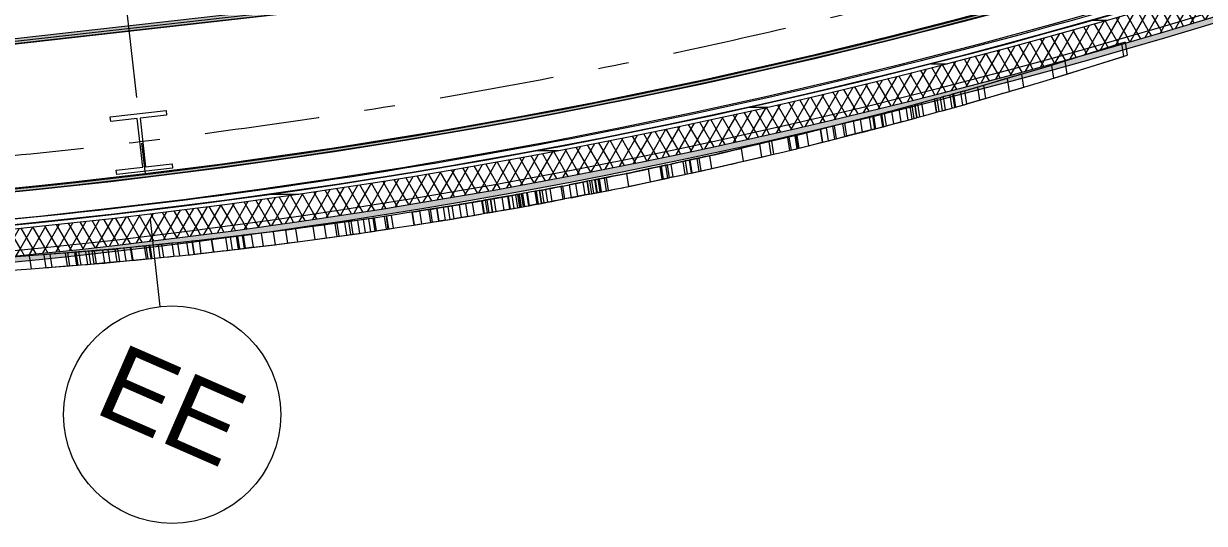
# Model space of a CAD drawing. Header units: millimetres. Extents: x -50172 to 74273, y -80883 to 11206.
# Drawn here: x -23974 to -18537, y -73314 to -71016 of the extents above; entities that cross this region are included whole.
import ezdxf
from ezdxf.enums import TextEntityAlignment as Align

# ---------------------------------------------------------------- set-up
doc = ezdxf.new("R2010")
doc.units = ezdxf.units.MM
doc.header["$MEASUREMENT"] = 0
doc.linetypes.add('Double Dashed', pattern=[1093.611073, 529.166651, -211.666656, 141.111112, -211.666656])
for name, color, linetype in [('A-25-M_Wall_Ext', 7, 'Continuous'), ('COLUMN.IFC Import', 7, 'Continuous'), ('New_A-05-M_Gross_Int_Plant', 7, 'Continuous'), ('New_A-15-MG_Structural_Grid_Phase_2', 7, 'Continuous'), ('New_A-20-M_Floor_Slab', 7, 'Continuous'), ('New_A-25-M_Curtain_Wall', 7, 'Continuous'), ('New_A-25-M_Wall_Ext', 7, 'Continuous')]:
    doc.layers.add(name, color=color, linetype=linetype)
for name, color, linetype, lineweight in [('A-25-M_Wall_Ext_Pen_No__1', 7, 'Continuous', 13), ('COLUMN.IFC Import_Pen_No__2', 8, 'Continuous', 15), ('New_A-20-M_Floor_Slab_Pen_No__89', 8, 'Continuous', 20), ('New_A-25-M_Curtain_Wall_Pen_No__89', 8, 'Continuous', 20), ('New_A-25-M_Wall_Ext_Pen_No__1', 7, 'Continuous', 13), ('New_A-95-P_Drawing_Pen_No__1', 7, 'Continuous', 13), ('New_ArchiCAD Zone Stamps_Pen_No__6', 7, 'Continuous', 35)]:
    doc.layers.add(name, color=color, linetype=linetype, lineweight=lineweight)
for name, color, linetype, lineweight, true_color in [('A-25-M_Wall_Ext_Pen_No__107', 7, 'Continuous', 15, 0xa6a6a6), ('New_A-05-M_Gross_Int_Plant_Pen_No__74', 7, 'Continuous', 20, 0x606060), ('New_A-15-MG_Structural_Grid_Phase_2_Pen_No__222', 7, 'Continuous', 13, 0x65af33), ('New_A-25-M_Wall_Ext_Pen_No__107', 7, 'Continuous', 15, 0xa6a6a6)]:
    doc.layers.add(name, color=color, linetype=linetype, lineweight=lineweight, true_color=true_color)
doc.styles.add('GENERATED_STYLE_1', font='')
doc.styles.add('GENERATED_STYLE_3', font='')
doc.styles.add('GENERATED_STYLE_4', font='')
doc.styles.get('GENERATED_STYLE_1').set_extended_font_data('Arial', bold=True)
doc.styles.get('GENERATED_STYLE_3').set_extended_font_data('Arial')
doc.styles.get('GENERATED_STYLE_4').set_extended_font_data('Swis721 BT')
pattern_1 = [(60, (0, 0), (-43.30127, 25), []), (120, (0, 0), (43.30127, 25), [])]

# ---------------------------------------------------------------- blocks, each defined once
blk = doc.blocks.new('Slab_44_1', base_point=(-38219.5, -69632.2))
at = {"layer": 'New_A-20-M_Floor_Slab_Pen_No__89', "linetype": 'Continuous', "flags": 128}
blk.add_lwpolyline([(-28379, -72004.6, 0.044167), (-23397.7, -71846.4, 0.044872), (-18475.7, -70802.2), (-18986.8, -69500.9), (-17897.7, -69073.2), (-17363.3, -70434, 0.008579), (-16460.5, -70096.6, 0.009003), (-15521.1, -69708.9), (-16054, -68350.2), (-13571.5, -67374.7), (-13118.8, -68527.8, 0.030899), (-10177.8, -66658.7, 0.044311), (-6407.1, -63375.1)], format="xyb", dxfattribs=at)
blk = doc.blocks.new('VENTS__3_1', base_point=(-30958.5, -71277.4))
at = {"layer": 'New_A-05-M_Gross_Int_Plant_Pen_No__74', "linetype": 'Continuous'}
blk.add_line((-22607.3, -70950.4), (-24364.6, -71148.8), dxfattribs=at)
blk.add_arc((-26782.7, -43787.3), 28124.1, 246.43121, 336.44961, dxfattribs=at)
at = {"layer": 'New_ArchiCAD Zone Stamps_Pen_No__6'}
for tag, height, style, p in [('ROOM_NAME', 250, 'GENERATED_STYLE_1', (-31302.6, -70145.2)), ('zoneNameLine2', 250, 'GENERATED_STYLE_1', (-31491, -70577.3)), ('measuredAreaCode', 200, 'GENERATED_STYLE_3', (-31679.5, -70998)), ('DUMMY_649', 200, 'GENERATED_STYLE_3', (-31372.1, -71132.1)), ('DUMMY_650', 200, 'GENERATED_STYLE_3', (-30882.7, -71345.4)), ('DUMMY_651', 133.3, 'GENERATED_STYLE_3', (-30603.4, -71452))]:
    blk.add_attdef(tag, text='', height=height, rotation=336.4404, dxfattribs=dict(at, style=style)).set_placement(p, align=Align.TOP_LEFT)
blk = doc.blocks.new('Wall_13_1', base_point=(-22655.4, -70756.6))
at = {"layer": 'New_A-25-M_Wall_Ext_Pen_No__107', "linetype": 'Continuous'}
for points in [[(-22652.4, -70768.8), (-24361.1, -70961.7), (-24361.4, -70974.3), (-22649.3, -70781.1)], [(-22655.4, -70756.6), (-24360.9, -70949.1), (-24361.1, -70961.7), (-22652.4, -70768.8)], [(-24364.6, -71148.8), (-22607.3, -70950.4), (-22610.3, -70938.2), (-24364.4, -71136.2)], [(-24364.4, -71136.2), (-22610.3, -70938.2), (-22613.4, -70925.9), (-24364.1, -71123.6)]]:
    blk.add_hatch(color=256, dxfattribs=at).paths.add_polyline_path(points)
at = {"layer": 'New_A-25-M_Wall_Ext_Pen_No__1', "linetype": 'Continuous'}
for p, q in [((-22649.3, -70781.1), (-24361.4, -70974.3)), ((-22652.4, -70768.8), (-24361.1, -70961.7)), ((-24364.4, -71136.2), (-22610.3, -70938.2)), ((-24364.1, -71123.6), (-22613.4, -70925.9))]:
    blk.add_line(p, q, dxfattribs=at)
at = {"layer": 'New_A-25-M_Wall_Ext_Pen_No__1', "linetype": 'Continuous', "flags": 128}
for points in [[(-22655.4, -70756.6), (-24360.9, -70949.1)], [(-24364.6, -71148.8), (-22607.3, -70950.4)]]:
    blk.add_lwpolyline(points, dxfattribs=at)
blk = doc.blocks.new('Wall_156_1', base_point=(-38294.6, -69816.9))
at = {"layer": 'A-25-M_Wall_Ext_Pen_No__107', "linetype": 'Continuous', "lineweight": 0, "true_color": 0x535353}
for points in [[(-38161.1, -69523.8, 0.417286), (-920.9, -54882.6), (-922.8, -54881.8, -0.417285), (-38160.3, -69522)], [(-38224.1, -69662.2, 0.417299), (-781.4, -54943), (-783.3, -54942.2, -0.417299), (-38223.3, -69660.3)]]:
    blk.add_hatch(color=251, dxfattribs=at).paths.add_polyline_path(points)
at = {"layer": 'A-25-M_Wall_Ext_Pen_No__107', "linetype": 'Continuous'}
h = blk.add_hatch(dxfattribs=at)
h.set_pattern_fill('Plaster_0001', color=256, style=0, pattern_type=2)
h.set_pattern_definition([(201.458, (0, 0), (-63.3617, 161.19955), [0, -100]), (201.458, (-14.85, -98.89), (-63.3617, 161.19955), [0, -100])])
h.paths.add_polyline_path([(-38160.3, -69522, 0.417285), (-922.8, -54881.8), (-936.5, -54875.8, -0.417284), (-38154.1, -69508.4)])
h = blk.add_hatch(dxfattribs=at)
h.set_pattern_fill('Batt_Insulation_0001', color=256, style=0, pattern_type=2)
h.set_pattern_definition(pattern_1)
h.paths.add_polyline_path([(-38273, -69769.5, 0.41731), (-673.1, -54989.8), (-764.9, -54950.1, -0.417301), (-38231.6, -69678.5)])
h = blk.add_hatch(dxfattribs=at)
h.set_pattern_fill('Plywood_0001', color=256, style=0, pattern_type=2)
h.set_pattern_definition([(0, (0, 0), (0, 200), [])])
h.paths.add_polyline_path([(-38231.6, -69678.5, 0.417301), (-764.9, -54950.1), (-781.4, -54943, -0.417299), (-38224.1, -69662.2)])
blk.add_hatch(color=256, dxfattribs=at).paths.add_polyline_path([(-38294.6, -69816.9, 0.417314), (-625.4, -55010.5), (-650.2, -54999.7, -0.417312), (-38283.4, -69792.3)])
h = blk.add_hatch(dxfattribs=at)
h.set_pattern_fill('Batt_Insulation_0001', color=256, style=0, pattern_type=2)
h.set_pattern_definition(pattern_1)
h.paths.add_polyline_path([(-38283.4, -69792.3, 0.417312), (-650.2, -54999.7), (-673.1, -54989.8, -0.41731), (-38273, -69769.5)])
at = {"layer": 'A-25-M_Wall_Ext_Pen_No__1', "linetype": 'Continuous'}
for radius, start, end in [(28147.8, 246.16247, 336.76276), (28145.8, 246.16252, 336.76277), (28130.8, 246.16287, 336.76285), (28317.8, 246.15854, 336.76179), (28299.8, 246.15895, 336.76189), (28297.8, 246.159, 336.7619), (28469.8, 246.15506, 336.76093), (28442.8, 246.15567, 336.76108), (28417.8, 246.15624, 336.76122)]:
    blk.add_arc((-26785.3, -43777.2), radius, start, end, dxfattribs=at)
blk = doc.blocks.new('Morph_2_1')
at = {"layer": 'New_A-25-M_Curtain_Wall_Pen_No__89', "linetype": 'Continuous', "flags": 128}
for points in [[(-20242.4, -71486), (-20278.3, -71495.1)], [(-20202.7, -71475.9), (-20242.4, -71486)], [(-20242.4, -71486), (-20233.2, -71545.5)], [(-20060.4, -71439.6), (-20202.7, -71475.9)], [(-20202.7, -71475.9), (-20193.5, -71535.5)], [(-20060.4, -71439.6), (-20051.1, -71499.6)], [(-20278.3, -71495.1), (-20402.1, -71526.6), (-20457.4, -71539.6)], [(-20457.4, -71539.6), (-20448.2, -71599.5)], [(-20278.3, -71495.1), (-20269.1, -71554.5)], [(-20269.1, -71554.5), (-20233.2, -71545.5)], [(-20233.2, -71545.5), (-20193.5, -71535.5)], [(-20051.1, -71499.6), (-20052.9, -71500.1), (-20193.5, -71535.5)], [(-20448.2, -71599.5), (-20441.9, -71598.1), (-20269.1, -71554.5)]]:
    blk.add_lwpolyline(points, dxfattribs=at)
blk = doc.blocks.new('Morph_4_1')
at = {"layer": 'New_A-25-M_Curtain_Wall_Pen_No__89', "linetype": 'Continuous', "flags": 128}
for points in [[(-23418.3, -72038.8), (-23565.1, -72053.4), (-23738.4, -72067.4)], [(-23738.4, -72067.4), (-23729.2, -72127)], [(-23418.3, -72038.8), (-23409.2, -72098.1)], [(-23729.2, -72127), (-23605.7, -72117.3), (-23409.2, -72098.1)]]:
    blk.add_lwpolyline(points, dxfattribs=at)
blk = doc.blocks.new('Morph_5_1')
at = {"layer": 'New_A-25-M_Curtain_Wall_Pen_No__89', "linetype": 'Continuous', "flags": 128}
for points in [[(-21344.9, -71734.1), (-21343.6, -71733.8), (-21334.2, -71732), (-21325.9, -71730.3), (-21320.6, -71729.3), (-21296.4, -71724.6), (-21281, -71721.6), (-21262.4, -71717.9), (-21228.4, -71711.3), (-21189.4, -71703.6), (-21184.9, -71702.8), (-21167.9, -71699.1), (-21121.9, -71689.2), (-21077, -71679.5), (-21030.7, -71669.6), (-21007.3, -71664.6), (-20955.8, -71653.5), (-20910.2, -71643.7), (-20866.8, -71634.3), (-20846.8, -71630), (-20818.8, -71624), (-20792.6, -71618.4), (-20780.7, -71615.6), (-20747.7, -71607.8), (-20734.1, -71604.6), (-20723.8, -71602.2), (-20698.6, -71596.3), (-20689.5, -71594.1), (-20676, -71591), (-20670, -71589.6)], [(-20670, -71589.6), (-20660.8, -71648.9)], [(-21335.7, -71793.5), (-21334.5, -71793.3), (-21325, -71791.5), (-21316.7, -71789.9), (-21311.4, -71788.8), (-21287.2, -71784.2), (-21271.8, -71781.2), (-21253.2, -71777.6), (-21225, -71772.2), (-21219.1, -71770.9), (-21180.2, -71762.7), (-21158.8, -71758.1), (-21112.7, -71748.3), (-21067.9, -71738.8), (-21021.5, -71728.9), (-20998.2, -71724), (-20946.6, -71713), (-20901, -71703.3), (-20857.6, -71694.1), (-20837.5, -71689.8), (-20832.6, -71688.8), (-20809.6, -71683.5), (-20771.6, -71674.6), (-20738.6, -71666.9), (-20725, -71663.8), (-20714.7, -71661.4), (-20689.4, -71655.5), (-20680.3, -71653.4), (-20666.8, -71650.3), (-20660.8, -71648.9)], [(-21344.9, -71734.1), (-21335.7, -71793.5)]]:
    blk.add_lwpolyline(points, dxfattribs=at)
blk = doc.blocks.new('Morph_6_1')
at = {"layer": 'New_A-25-M_Curtain_Wall_Pen_No__89', "linetype": 'Continuous', "flags": 128}
for points in [[(-18901.8, -71100.5), (-19179.8, -71188.2)], [(-18901.8, -71100.5), (-18892.4, -71160.8)], [(-19170.6, -71247.9), (-18898, -71162.7), (-18892.4, -71160.8)], [(-19179.8, -71188.2), (-19241.6, -71207.7), (-19445.7, -71267.9)], [(-19179.8, -71188.2), (-19170.6, -71247.9)], [(-19445.7, -71267.9), (-19626.4, -71321.3), (-19642.4, -71325.7)], [(-19445.7, -71267.9), (-19436.4, -71327.8)], [(-19436.4, -71327.8), (-19280.8, -71282.4), (-19170.6, -71247.9)], [(-19642.4, -71325.7), (-19633.1, -71385.3)], [(-19633.1, -71385.3), (-19436.4, -71327.8)]]:
    blk.add_lwpolyline(points, dxfattribs=at)
blk = doc.blocks.new('Morph_7_1')
at = {"layer": 'New_A-25-M_Curtain_Wall_Pen_No__89', "linetype": 'Continuous', "flags": 128}
for points in [[(-19894.1, -71394.8), (-19923.2, -71402.8), (-19957.5, -71412.3), (-19977.6, -71417.8), (-19993.3, -71422.1), (-20013.3, -71427.6), (-20026, -71430.8), (-20043.1, -71435.2), (-20122, -71455.3)], [(-19977.6, -71417.8), (-19968.5, -71477.1)], [(-19857.8, -71384.9), (-19894.1, -71394.8)], [(-19894.1, -71394.8), (-19884.9, -71454.4)], [(-19857.8, -71384.9), (-19848.6, -71444.5)], [(-20122, -71455.3), (-20402.1, -71526.6), (-20414.2, -71529.5)], [(-20122, -71455.3), (-20112.8, -71515.2)], [(-20112.8, -71515.2), (-20052.9, -71500.1), (-20033.9, -71494.9), (-20016.8, -71490.3), (-19984.1, -71481.4), (-19968.5, -71477.1), (-19948.3, -71471.6), (-19914, -71462.3), (-19884.9, -71454.4)], [(-19884.9, -71454.4), (-19848.6, -71444.5)], [(-20414.2, -71529.5), (-20405, -71588.8)], [(-20405, -71588.8), (-20112.8, -71515.2)]]:
    blk.add_lwpolyline(points, dxfattribs=at)
blk = doc.blocks.new('Morph_8_1')
at = {"layer": 'New_A-25-M_Curtain_Wall_Pen_No__89', "linetype": 'Continuous', "flags": 128}
for points in [[(-22437, -71920.8), (-22722.5, -71960.1)], [(-22437, -71920.8), (-22427.7, -71980.5)], [(-22722.5, -71960.1), (-22767.5, -71966.3), (-22995.5, -71993.4)], [(-22722.5, -71960.1), (-22713.4, -72019.2)], [(-22713.4, -72019.2), (-22427.7, -71980.5)], [(-22995.5, -71993.4), (-23165.9, -72013.6), (-23197.5, -72016.8)], [(-23197.5, -72016.8), (-23188.3, -72076.2)], [(-22995.5, -71993.4), (-22986.3, -72052.7)], [(-22986.3, -72052.7), (-22808, -72032), (-22713.4, -72019.2)], [(-23188.3, -72076.2), (-22986.3, -72052.7)]]:
    blk.add_lwpolyline(points, dxfattribs=at)
blk = doc.blocks.new('Morph_9_1')
at = {"layer": 'New_A-25-M_Curtain_Wall_Pen_No__89', "linetype": 'Continuous', "flags": 128}
for points in [[(-23292.1, -72026.2), (-23483.8, -72045.3)], [(-23292.1, -72026.2), (-23282.9, -72085.8)], [(-23483.8, -72045.3), (-23474.7, -72104.5)], [(-23474.7, -72104.5), (-23282.9, -72085.8)]]:
    blk.add_lwpolyline(points, dxfattribs=at)
blk = doc.blocks.new('Morph_10_1')
at = {"layer": 'New_A-25-M_Curtain_Wall_Pen_No__89', "linetype": 'Continuous', "flags": 128}
for points in [[(-21010.1, -71665.2), (-21184.9, -71702.8), (-21198.6, -71705.4)], [(-21198.6, -71705.4), (-21189.5, -71764.6)], [(-21010.1, -71665.2), (-21001, -71724.6)], [(-21189.5, -71764.6), (-21001, -71724.6)]]:
    blk.add_lwpolyline(points, dxfattribs=at)
blk = doc.blocks.new('Morph_11_1')
at = {"layer": 'New_A-25-M_Curtain_Wall_Pen_No__89', "linetype": 'Continuous', "flags": 128}
for points in [[(-23947.6, -72084.3), (-23965, -72085.7), (-24069.8, -72092.2)], [(-23782.8, -72071), (-23947.6, -72084.3)], [(-23947.6, -72084.3), (-23938.5, -72143.5)], [(-23610, -72057.1), (-23782.8, -72071)], [(-23782.8, -72071), (-23773.6, -72130.5)], [(-23610, -72057.1), (-23600.7, -72116.8)], [(-24069.8, -72092.2), (-24060.5, -72152)], [(-24060.5, -72152), (-24005.5, -72148.7), (-23938.5, -72143.5)], [(-23938.5, -72143.5), (-23773.6, -72130.5)], [(-23773.6, -72130.5), (-23605.7, -72117.3), (-23600.7, -72116.8)]]:
    blk.add_lwpolyline(points, dxfattribs=at)
blk = doc.blocks.new('Morph_12_1')
at = {"layer": 'New_A-25-M_Curtain_Wall_Pen_No__89', "linetype": 'Continuous', "flags": 128}
for points in [[(-19379.2, -71248.3), (-19385.6, -71250.2), (-19390.9, -71251.8), (-19397.8, -71253.8), (-19417.5, -71259.6), (-19426.4, -71262.3), (-19448.7, -71268.8), (-19474.5, -71276.4), (-19484.4, -71279.4), (-19497.2, -71283.2), (-19525.2, -71291.4), (-19554.7, -71300.1), (-19579.6, -71307.5), (-19594.5, -71311.9), (-19624.3, -71320.7), (-19626.4, -71321.3), (-19652.9, -71328.6), (-19674.9, -71334.6), (-19689.1, -71338.5), (-19714.5, -71345.5), (-19736.1, -71351.4), (-19742, -71353), (-19753.6, -71356.2), (-19768.6, -71360.4), (-19775.1, -71362.1), (-19780.6, -71363.7)], [(-19379.2, -71248.3), (-19369.9, -71308.4)], [(-19771.4, -71423.5), (-19765.8, -71422), (-19759.4, -71420.3), (-19744.4, -71416.2), (-19732.7, -71413), (-19726.9, -71411.4), (-19705.2, -71405.5), (-19679.8, -71398.6), (-19665.9, -71394.8), (-19665.6, -71394.8), (-19643.7, -71388.4), (-19615.1, -71380), (-19585.4, -71371.3), (-19570.4, -71366.9), (-19545.5, -71359.7), (-19516, -71351.1), (-19488, -71342.9), (-19475.1, -71339.1), (-19465.2, -71336.2), (-19439.4, -71328.7), (-19417.2, -71322.2), (-19408.2, -71319.6), (-19388.5, -71313.8), (-19381.6, -71311.8), (-19376.3, -71310.3), (-19369.9, -71308.4)], [(-19780.6, -71363.7), (-19771.4, -71423.5)]]:
    blk.add_lwpolyline(points, dxfattribs=at)
blk = doc.blocks.new('Morph_14_1')
at = {"layer": 'New_A-25-M_Curtain_Wall_Pen_No__89', "linetype": 'Continuous', "flags": 128}
for points in [[(-18918.8, -71105.9), (-19240.9, -71207.5)], [(-18918.8, -71105.9), (-18909.5, -71166.3)], [(-19240.9, -71207.5), (-19231.7, -71267)], [(-19231.7, -71267), (-18909.5, -71166.3)]]:
    blk.add_lwpolyline(points, dxfattribs=at)
blk = doc.blocks.new('Morph_15_1')
at = {"layer": 'New_A-25-M_Curtain_Wall_Pen_No__89', "linetype": 'Continuous', "flags": 128}
for points in [[(-21600.2, -71783.6), (-21600.2, -71783.6), (-21598.3, -71783.2), (-21597.9, -71783.2), (-21593.2, -71782.3), (-21585.7, -71781), (-21578.6, -71779.8), (-21575.5, -71779.2), (-21569.3, -71777.9), (-21558.2, -71775.8), (-21538.9, -71772), (-21528.3, -71769.9), (-21519.6, -71768.2), (-21491, -71762.6), (-21476.4, -71759.8), (-21459.2, -71756.4), (-21434.2, -71751.5), (-21422.2, -71749.2), (-21379.7, -71740.9)], [(-21368.2, -71738.6), (-21379.7, -71740.9)], [(-21379.7, -71740.9), (-21370.6, -71800.3)], [(-21345.2, -71734.1), (-21368.2, -71738.6)], [(-21368.2, -71738.6), (-21359, -71798)], [(-21341.9, -71733.5), (-21345.2, -71734.1)], [(-21345.2, -71734.1), (-21336, -71793.6)], [(-21323.9, -71729.9), (-21325.8, -71730.3), (-21327.1, -71730.6), (-21327.8, -71730.7), (-21330.6, -71731.3), (-21334.8, -71732.1), (-21336.7, -71732.5), (-21340.7, -71733.2), (-21341.9, -71733.5)], [(-21341.9, -71733.5), (-21332.7, -71793)], [(-21323.9, -71729.9), (-21314.7, -71789.5)], [(-21600.2, -71783.6), (-21613.8, -71786)], [(-21613.8, -71786), (-21604.6, -71845.5)], [(-21600.2, -71783.6), (-21591.1, -71842.9)], [(-21370.6, -71800.3), (-21413, -71808.5), (-21425, -71810.8), (-21450, -71815.6), (-21467.2, -71818.9), (-21481.9, -71821.8), (-21510.4, -71827.3), (-21519.2, -71829), (-21529.8, -71831), (-21549.1, -71834.7), (-21560.2, -71836.9), (-21566.4, -71838.1), (-21576.6, -71840.1), (-21584.1, -71841.5), (-21588.7, -71842.4), (-21589.2, -71842.5), (-21591, -71842.8), (-21591.1, -71842.9)], [(-21370.6, -71800.3), (-21359, -71798)], [(-21359, -71798), (-21336, -71793.6)], [(-21336, -71793.6), (-21332.7, -71793)], [(-21332.7, -71793), (-21331.5, -71792.7), (-21327.6, -71792), (-21325.6, -71791.6), (-21321.4, -71790.8), (-21318.6, -71790.2), (-21317.9, -71790.1), (-21316.6, -71789.9), (-21314.7, -71789.5)], [(-21604.6, -71845.5), (-21591.1, -71842.9)]]:
    blk.add_lwpolyline(points, dxfattribs=at)
blk = doc.blocks.new('Morph_16_1')
at = {"layer": 'New_A-25-M_Curtain_Wall_Pen_No__89', "linetype": 'Continuous', "flags": 128}
for points in [[(-22767.9, -71966.4), (-22925.8, -71985.1)], [(-22767.9, -71966.4), (-22758.8, -72025.3)], [(-23022.3, -71996.6), (-23165.9, -72013.6), (-23200, -72017)], [(-23200, -72017), (-23190.8, -72076.5)], [(-22967.7, -71990.1), (-23022.3, -71996.6)], [(-23022.3, -71996.6), (-23013.1, -72055.8)], [(-22967.7, -71990.1), (-22925.8, -71985.1)], [(-22967.7, -71990.1), (-22958.6, -72049.5)], [(-22925.8, -71985.1), (-22916.7, -72044.6)], [(-22916.7, -72044.6), (-22808, -72032), (-22758.8, -72025.3)], [(-23190.8, -72076.5), (-23013.1, -72055.8)], [(-23013.1, -72055.8), (-22958.6, -72049.5)], [(-22916.7, -72044.6), (-22958.6, -72049.5)]]:
    blk.add_lwpolyline(points, dxfattribs=at)
blk = doc.blocks.new('Morph_17_1')
at = {"layer": 'New_A-25-M_Curtain_Wall_Pen_No__89', "linetype": 'Continuous', "flags": 128}
for points in [[(-22313.4, -71902.7), (-22370.1, -71911.6), (-22642.6, -71949.1)], [(-22302.7, -71901), (-22313.4, -71902.7)], [(-22313.4, -71902.7), (-22304.3, -71961.7)], [(-22282, -71897.8), (-22302.7, -71901)], [(-22302.7, -71901), (-22293.5, -71960.1)], [(-22282, -71897.8), (-22272.9, -71956.9)], [(-22642.6, -71949.1), (-22633.5, -72008.3)], [(-22633.5, -72008.3), (-22410.5, -71978.1), (-22304.3, -71961.7)], [(-22304.3, -71961.7), (-22293.5, -71960.1)], [(-22293.5, -71960.1), (-22272.9, -71956.9)]]:
    blk.add_lwpolyline(points, dxfattribs=at)
blk = doc.blocks.new('Morph_18_1')
at = {"layer": 'New_A-25-M_Curtain_Wall_Pen_No__89', "linetype": 'Continuous', "flags": 128}
for points in [[(-21742.2, -71808.6), (-21745.6, -71809.2), (-21755.1, -71810.9), (-21764.5, -71812.5), (-21773.5, -71814.1), (-21777.7, -71814.9), (-21792.6, -71817.5), (-21804.7, -71819.6), (-21809.9, -71820.5), (-21824, -71823)], [(-21742.2, -71808.6), (-21733, -71868)], [(-21824, -71823), (-21824.7, -71823.1), (-21830.7, -71824.2), (-21834.6, -71824.9), (-21845.1, -71826.7), (-21858.1, -71829), (-21865.1, -71830.3), (-21879.8, -71832.8), (-21911.5, -71838.4), (-21946.4, -71844.6), (-21973.7, -71849.4), (-22151.1, -71877.2)], [(-21824, -71823), (-21814.8, -71882.3)], [(-21814.8, -71882.3), (-21800.7, -71879.8), (-21795.6, -71878.9), (-21783.5, -71876.8), (-21768.5, -71874.2), (-21764.4, -71873.5), (-21755.4, -71871.9), (-21746, -71870.3), (-21736.4, -71868.6), (-21733, -71868)], [(-22151.1, -71877.2), (-22141.9, -71936.6)], [(-22141.9, -71936.6), (-22014.1, -71916.9), (-21937.3, -71903.5), (-21902.4, -71897.5), (-21870.6, -71892), (-21856, -71889.4), (-21849, -71888.2), (-21836, -71885.9), (-21825.4, -71884.1), (-21821.5, -71883.4), (-21815.6, -71882.4), (-21814.8, -71882.3)]]:
    blk.add_lwpolyline(points, dxfattribs=at)
blk = doc.blocks.new('Morph_19_1')
at = {"layer": 'New_A-25-M_Curtain_Wall_Pen_No__89', "linetype": 'Continuous', "flags": 128}
for points in [[(-20543, -71559.7), (-20792.6, -71618.4), (-20906.1, -71642.8)], [(-20543, -71559.7), (-20533.8, -71619.4)], [(-20906.1, -71642.8), (-20896.9, -71702.4)], [(-20896.9, -71702.4), (-20832.6, -71688.8), (-20533.8, -71619.4)]]:
    blk.add_lwpolyline(points, dxfattribs=at)
blk = doc.blocks.new('Morph_20_1')
at = {"layer": 'New_A-25-M_Curtain_Wall_Pen_No__89', "linetype": 'Continuous', "flags": 128}
for points in [[(-22185.5, -71882.6), (-22178.1, -71881.5), (-22163.3, -71879.1), (-22141.4, -71875.7), (-22112.6, -71871.2), (-22095.2, -71868.4), (-22060, -71862.9), (-22020.3, -71856.7), (-21976.8, -71849.9), (-21973.7, -71849.4), (-21930.5, -71841.8), (-21882.3, -71833.3), (-21857.9, -71829), (-21804, -71819.5), (-21751.2, -71810.2), (-21700.6, -71801.3), (-21676.8, -71797.1)], [(-21658.2, -71793.8), (-21676.8, -71797.1)], [(-21676.8, -71797.1), (-21667.6, -71856.7)], [(-21618.8, -71786.8), (-21658.2, -71793.8)], [(-21658.2, -71793.8), (-21649, -71853.4)], [(-21587.6, -71781.4), (-21618.8, -71786.8)], [(-21618.8, -71786.8), (-21609.6, -71846.4)], [(-21587.6, -71781.4), (-21578.5, -71840.4)], [(-22176.3, -71941.9), (-22169, -71940.8), (-22154.2, -71938.5), (-22132.2, -71935.1), (-22103.4, -71930.7), (-22086, -71928), (-22050.7, -71922.5), (-22014.1, -71916.9), (-22011.1, -71916.4), (-21967.7, -71908.8), (-21921.3, -71900.8), (-21873.2, -71892.4), (-21848.8, -71888.2), (-21794.9, -71878.8), (-21742, -71869.6), (-21691.4, -71860.8), (-21667.6, -71856.7)], [(-21667.6, -71856.7), (-21649, -71853.4)], [(-21609.6, -71846.4), (-21618.9, -71848.2), (-21649, -71853.4)], [(-21609.6, -71846.4), (-21578.5, -71840.4)], [(-22186.5, -71882.8), (-22185.5, -71882.6)], [(-22186.5, -71882.8), (-22177.3, -71942.1)], [(-22185.5, -71882.6), (-22176.3, -71941.9)], [(-22176.3, -71941.9), (-22177.3, -71942.1)]]:
    blk.add_lwpolyline(points, dxfattribs=at)
blk = doc.blocks.new('Morph_21_1')
at = {"layer": 'New_A-25-M_Curtain_Wall_Pen_No__89', "linetype": 'Continuous', "flags": 128}
for points in [[(-19553.9, -71299.9), (-19581.5, -71308), (-19626.4, -71321.3), (-19660.4, -71330.6), (-19691.7, -71339.2), (-19697.4, -71340.8)], [(-19581.5, -71308), (-19572.3, -71367.5)], [(-19553.9, -71299.9), (-19544.7, -71359.4)], [(-19768.9, -71360.4), (-19779.1, -71363.3), (-19805.2, -71370.4), (-19840, -71380), (-19870.9, -71388.5)], [(-19840, -71380), (-19830.8, -71439.7)], [(-19779.1, -71363.3), (-19769.9, -71423.1)], [(-19709.8, -71344.2), (-19740.1, -71352.5), (-19754.4, -71356.4), (-19768.9, -71360.4)], [(-19768.9, -71360.4), (-19759.6, -71420.3)], [(-19754.4, -71356.4), (-19745.1, -71416.4)], [(-19740.1, -71352.5), (-19730.9, -71412.5)], [(-19697.4, -71340.8), (-19709.8, -71344.2)], [(-19709.8, -71344.2), (-19700.5, -71404.2)], [(-19697.4, -71340.8), (-19688.1, -71400.9)], [(-19691.7, -71339.2), (-19682.4, -71399.3)], [(-19688.1, -71400.9), (-19682.4, -71399.3), (-19665.9, -71394.8), (-19651.2, -71390.5), (-19572.3, -71367.5), (-19544.7, -71359.4)], [(-19660.4, -71330.6), (-19651.2, -71390.5)], [(-20023.5, -71430.2), (-20028.1, -71431.4), (-20056.7, -71438.6), (-20065.3, -71440.8)], [(-20028.1, -71431.4), (-20018.9, -71490.8)], [(-19883.5, -71391.9), (-19911.9, -71399.7), (-19943.8, -71408.5), (-19978, -71417.9), (-20011, -71427), (-20013.3, -71427.6), (-20023.5, -71430.2)], [(-20023.5, -71430.2), (-20014.4, -71489.6)], [(-20011, -71427), (-20001.8, -71486.2)], [(-19943.8, -71408.5), (-19934.6, -71467.9)], [(-19911.9, -71399.7), (-19902.7, -71459.2)], [(-19870.9, -71388.5), (-19872.1, -71388.8), (-19883.5, -71391.9)], [(-19883.5, -71391.9), (-19874.3, -71451.5)], [(-19872.1, -71388.8), (-19862.9, -71448.4)], [(-19870.9, -71388.5), (-19861.7, -71448.1)], [(-19861.7, -71448.1), (-19830.8, -71439.7), (-19796, -71430.2), (-19769.9, -71423.1), (-19759.6, -71420.3)], [(-19759.6, -71420.3), (-19745.1, -71416.4), (-19730.9, -71412.5), (-19700.5, -71404.2)], [(-19700.5, -71404.2), (-19688.1, -71400.9)], [(-20249.8, -71487.8), (-20276.5, -71494.6), (-20305, -71501.9)], [(-20065.3, -71440.8), (-20081.3, -71444.9), (-20107.1, -71451.5), (-20127, -71456.6), (-20153.7, -71463.4), (-20193.7, -71473.5), (-20249.8, -71487.8)], [(-20249.8, -71487.8), (-20240.6, -71547.4)], [(-20193.7, -71473.5), (-20184.4, -71533.2)], [(-20153.7, -71463.4), (-20144.5, -71523.1)], [(-20081.3, -71444.9), (-20072, -71504.9)], [(-20065.3, -71440.8), (-20056, -71500.9)], [(-20056, -71500.9), (-20052.9, -71500.1), (-20047.4, -71498.6), (-20018.9, -71490.8), (-20014.4, -71489.6)], [(-20014.4, -71489.6), (-20001.8, -71486.2), (-19968.8, -71477.2), (-19934.6, -71467.9), (-19902.7, -71459.2), (-19874.3, -71451.5)], [(-19874.3, -71451.5), (-19862.9, -71448.4), (-19861.7, -71448.1)], [(-20420.2, -71530.9), (-20423.1, -71531.6), (-20449.8, -71537.8), (-20488, -71546.8), (-20530.9, -71556.9), (-20585.3, -71569.7), (-20646.4, -71584), (-20708.5, -71598.6), (-20764.8, -71611.8), (-20792.6, -71618.4), (-20815.4, -71623.3), (-20842.3, -71629), (-20864.3, -71633.8), (-20873.8, -71635.8)], [(-20449.8, -71537.8), (-20440.5, -71597.7)], [(-20423.1, -71531.6), (-20413.9, -71591)], [(-20306, -71502.2), (-20323.1, -71506.5), (-20345.9, -71512.3), (-20368.8, -71518.2), (-20399.2, -71525.9), (-20402.1, -71526.6), (-20420.2, -71530.9)], [(-20420.2, -71530.9), (-20411, -71590.3)], [(-20368.8, -71518.2), (-20359.6, -71577.3)], [(-20305, -71501.9), (-20306, -71502.2)], [(-20306, -71502.2), (-20296.8, -71561.5)], [(-20305, -71501.9), (-20295.8, -71561.3)], [(-20240.6, -71547.4), (-20184.4, -71533.2), (-20144.5, -71523.1), (-20117.8, -71516.4), (-20097.8, -71511.4), (-20072, -71504.9), (-20056, -71500.9)], [(-20864.6, -71695.6), (-20855, -71693.5), (-20833, -71688.9), (-20832.6, -71688.8), (-20806.3, -71682.7), (-20755.7, -71670.9), (-20699.3, -71657.8), (-20637.3, -71643.4), (-20576.1, -71629.2), (-20521.7, -71616.6), (-20478.7, -71606.6), (-20441.9, -71598.1), (-20440.5, -71597.7), (-20413.9, -71591), (-20411, -71590.3)], [(-20585.3, -71569.7), (-20576.1, -71629.2)], [(-20530.9, -71556.9), (-20521.7, -71616.6)], [(-20411, -71590.3), (-20390.1, -71585), (-20359.6, -71577.3), (-20336.8, -71571.6), (-20313.9, -71565.8), (-20296.8, -71561.5)], [(-20296.8, -71561.5), (-20295.8, -71561.3)], [(-20295.8, -71561.3), (-20267.3, -71554.1), (-20240.6, -71547.4)], [(-20937.9, -71649.6), (-20967.2, -71655.9), (-20993.7, -71661.6)], [(-20927.5, -71647.4), (-20937.9, -71649.6)], [(-20937.9, -71649.6), (-20928.7, -71709.2)], [(-20873.8, -71635.8), (-20909.3, -71643.5), (-20927.5, -71647.4)], [(-20927.5, -71647.4), (-20918.2, -71707)], [(-20909.3, -71643.5), (-20900, -71703.1)], [(-20873.8, -71635.8), (-20864.6, -71695.6)], [(-20864.3, -71633.8), (-20855, -71693.5)], [(-20815.4, -71623.3), (-20806.3, -71682.7)], [(-21043.6, -71672.4), (-21043.8, -71672.4), (-21097.8, -71684), (-21140.3, -71693.2), (-21184.9, -71702.8), (-21193.2, -71704.4), (-21225.4, -71710.7), (-21270.4, -71719.5), (-21292.2, -71723.8)], [(-21097.8, -71684), (-21088.6, -71743.2)], [(-21043.8, -71672.4), (-21034.6, -71731.7)], [(-21043.6, -71672.4), (-21037.6, -71671.1), (-21018.3, -71666.9), (-20993.7, -71661.6)], [(-21043.6, -71672.4), (-21034.4, -71731.7)], [(-21037.6, -71671.1), (-21028.5, -71730.4)], [(-21018.3, -71666.9), (-21009.2, -71726.3)], [(-20993.7, -71661.6), (-20984.6, -71721.1)], [(-20928.7, -71709.2), (-20918.2, -71707)], [(-20918.2, -71707), (-20900, -71703.1), (-20864.6, -71695.6)], [(-21492.6, -71762.9), (-21499.7, -71764.3)], [(-21492.6, -71762.9), (-21462.2, -71757)], [(-21492.6, -71762.9), (-21483.5, -71822.1)], [(-21433.1, -71751.3), (-21462.2, -71757)], [(-21462.2, -71757), (-21453, -71816.2)], [(-21398.6, -71744.6), (-21433.1, -71751.3)], [(-21433.1, -71751.3), (-21424, -71810.6)], [(-21380.6, -71741), (-21398.6, -71744.6)], [(-21398.6, -71744.6), (-21389.4, -71803.9)], [(-21358.5, -71736.7), (-21370.9, -71739.1), (-21380.6, -71741)], [(-21380.6, -71741), (-21371.4, -71800.4)], [(-21330.3, -71731.2), (-21358.5, -71736.7)], [(-21358.5, -71736.7), (-21349.3, -71796.2)], [(-21300.3, -71725.3), (-21329.1, -71731), (-21330.3, -71731.2)], [(-21330.3, -71731.2), (-21321.1, -71790.7)], [(-21329.1, -71731), (-21319.9, -71790.5)], [(-21292.2, -71723.8), (-21300.3, -71725.3)], [(-21300.3, -71725.3), (-21291.1, -71784.9)], [(-21292.2, -71723.8), (-21283, -71783.4)], [(-21283, -71783.4), (-21261.1, -71779.2), (-21225, -71772.2), (-21216.2, -71770.3), (-21184, -71763.5), (-21131.2, -71752.2), (-21088.6, -71743.2), (-21034.6, -71731.7), (-21034.4, -71731.7)], [(-20984.6, -71721.1), (-21009.2, -71726.3), (-21028.5, -71730.4), (-21034.4, -71731.7)], [(-20984.6, -71721.1), (-20958, -71715.4), (-20928.7, -71709.2)], [(-21709.1, -71802.8), (-21726.1, -71805.8), (-21745.6, -71809.2), (-21772.4, -71813.9), (-21793.2, -71817.6), (-21809, -71820.4), (-21824.9, -71823.2)], [(-21772.4, -71813.9), (-21763.3, -71873.3)], [(-21745.6, -71809.2), (-21736.5, -71868.6)], [(-21726.1, -71805.8), (-21716.9, -71865.3)], [(-21700.2, -71801.2), (-21706.6, -71802.3), (-21709.1, -71802.8)], [(-21709.1, -71802.8), (-21699.9, -71862.3)], [(-21692, -71799.8), (-21693.2, -71800), (-21700.2, -71801.2)], [(-21700.2, -71801.2), (-21691, -71860.7)], [(-21693.2, -71800), (-21684, -71859.5)], [(-21499.7, -71764.3), (-21525.2, -71769.3), (-21550.7, -71774.3), (-21571.4, -71778.4), (-21578.6, -71779.8), (-21598.2, -71783.2), (-21620.1, -71787.1), (-21637.2, -71790.1), (-21655.5, -71793.3), (-21670.1, -71795.9), (-21682.3, -71798), (-21692, -71799.8)], [(-21692, -71799.8), (-21682.8, -71859.3)], [(-21682.3, -71798), (-21673.1, -71857.6)], [(-21655.5, -71793.3), (-21646.2, -71853)], [(-21620.1, -71787.1), (-21610.9, -71846.7)], [(-21598.2, -71783.2), (-21589, -71842.5)], [(-21571.4, -71778.4), (-21562.3, -71837.3)], [(-21550.7, -71774.3), (-21541.6, -71833.3)], [(-21499.7, -71764.3), (-21490.6, -71823.4)], [(-21453, -71816.2), (-21483.5, -71822.1)], [(-21453, -71816.2), (-21424, -71810.6)], [(-21424, -71810.6), (-21389.4, -71803.9)], [(-21389.4, -71803.9), (-21371.4, -71800.4)], [(-21371.4, -71800.4), (-21361.7, -71798.6), (-21349.3, -71796.2)], [(-21349.3, -71796.2), (-21321.1, -71790.7)], [(-21321.1, -71790.7), (-21319.9, -71790.5), (-21291.1, -71784.9)], [(-21291.1, -71784.9), (-21283, -71783.4)], [(-22109.4, -71870.7), (-22131.4, -71874.1), (-22176.6, -71881.2), (-22209.1, -71886.3), (-22262.4, -71894.7), (-22305.2, -71901.4), (-22359.7, -71910), (-22359.9, -71910)], [(-22109.4, -71870.7), (-22101.3, -71869.4)], [(-22109.4, -71870.7), (-22100.2, -71930.2)], [(-22071.1, -71864.7), (-22072.3, -71864.9), (-22101.3, -71869.4)], [(-22101.3, -71869.4), (-22092.1, -71928.9)], [(-22072.3, -71864.9), (-22063.1, -71924.4)], [(-22071.1, -71864.7), (-22042.8, -71860.2)], [(-22071.1, -71864.7), (-22061.9, -71924.3)], [(-22020.5, -71856.7), (-22030.2, -71858.3), (-22042.8, -71860.2)], [(-22042.8, -71860.2), (-22033.6, -71919.9)], [(-22002.4, -71853.9), (-22020.5, -71856.7)], [(-22020.5, -71856.7), (-22011.3, -71916.4)], [(-22002.4, -71853.9), (-21973.7, -71849.4), (-21967.7, -71848.3)], [(-22002.4, -71853.9), (-21993.3, -71913.3)], [(-21938.6, -71843.2), (-21967.7, -71848.3)], [(-21967.7, -71848.3), (-21958.6, -71907.2)], [(-21908.1, -71837.8), (-21938.6, -71843.2)], [(-21938.6, -71843.2), (-21929.5, -71902.2)], [(-21866.3, -71830.5), (-21908.1, -71837.8)], [(-21908.1, -71837.8), (-21898.9, -71896.9)], [(-21866.3, -71830.5), (-21862.6, -71829.8), (-21855.3, -71828.5), (-21849.2, -71827.5), (-21848, -71827.2), (-21845.6, -71826.8), (-21840.7, -71826), (-21824.9, -71823.2)], [(-21866.3, -71830.5), (-21857.1, -71889.6)], [(-21862.6, -71829.8), (-21853.5, -71889)], [(-21849.2, -71827.5), (-21840.1, -71886.6)], [(-21848, -71827.2), (-21838.9, -71886.4)], [(-21840.7, -71826), (-21831.5, -71885.2)], [(-21824.9, -71823.2), (-21815.7, -71882.4)], [(-21815.7, -71882.4), (-21799.8, -71879.7), (-21784, -71876.9), (-21763.3, -71873.3), (-21736.5, -71868.6), (-21716.9, -71865.3), (-21699.9, -71862.3)], [(-21809, -71820.4), (-21799.8, -71879.7)], [(-21699.9, -71862.3), (-21697.4, -71861.9), (-21691, -71860.7)], [(-21691, -71860.7), (-21684, -71859.5), (-21682.8, -71859.3)], [(-21682.8, -71859.3), (-21673.1, -71857.6), (-21660.9, -71855.5), (-21646.2, -71853), (-21627.9, -71849.8), (-21618.9, -71848.2), (-21610.9, -71846.7), (-21589, -71842.5), (-21562.3, -71837.3), (-21541.6, -71833.3), (-21516.1, -71828.4), (-21490.6, -71823.4)], [(-21490.6, -71823.4), (-21483.5, -71822.1)], [(-22466.8, -71924.9), (-22477.4, -71926.4)], [(-22410.3, -71917.1), (-22437.2, -71920.8), (-22466.8, -71924.9)], [(-22466.8, -71924.9), (-22457.6, -71984.5)], [(-22359.9, -71910), (-22365.9, -71910.9), (-22370.1, -71911.6), (-22385.4, -71913.7), (-22410.3, -71917.1)], [(-22410.3, -71917.1), (-22401.1, -71976.7)], [(-22385.4, -71913.7), (-22376.3, -71972.8)], [(-22365.9, -71910.9), (-22356.8, -71969.8)], [(-22359.9, -71910), (-22350.8, -71968.9)], [(-22359.7, -71910), (-22350.6, -71968.9)], [(-22305.2, -71901.4), (-22296.1, -71960.5)], [(-22092.1, -71928.9), (-22063.1, -71924.4), (-22061.9, -71924.3)], [(-22033.6, -71919.9), (-22061.9, -71924.3)], [(-22033.6, -71919.9), (-22021, -71917.9), (-22014.1, -71916.9), (-22011.3, -71916.4)], [(-22011.3, -71916.4), (-21993.3, -71913.3)], [(-21958.6, -71907.2), (-21993.3, -71913.3)], [(-21958.6, -71907.2), (-21929.5, -71902.2)], [(-21929.5, -71902.2), (-21898.9, -71896.9)], [(-21898.9, -71896.9), (-21857.1, -71889.6)], [(-21815.7, -71882.4), (-21831.5, -71885.2), (-21836.4, -71886), (-21838.9, -71886.4), (-21840.1, -71886.6), (-21846.2, -71887.7), (-21853.5, -71889), (-21857.1, -71889.6)], [(-22531.6, -71933.8), (-22541.3, -71935.2), (-22563.6, -71938.2), (-22590.7, -71942), (-22642, -71949.1), (-22699.2, -71956.9), (-22762.1, -71965.6), (-22767.5, -71966.3), (-22824.3, -71973.1), (-22879.6, -71979.6), (-22923.4, -71984.8), (-22962.2, -71989.4), (-22989.4, -71992.7), (-22992.3, -71993)], [(-22879.6, -71979.6), (-22870.4, -72039.2)], [(-22824.3, -71973.1), (-22815, -72032.8)], [(-22590.7, -71942), (-22581.5, -72001.3)], [(-22541.3, -71935.2), (-22532.1, -71994.6)], [(-22477.4, -71926.4), (-22495.8, -71928.9), (-22531.6, -71933.8)], [(-22531.6, -71933.8), (-22522.4, -71993.3)], [(-22495.8, -71928.9), (-22486.6, -71988.4)], [(-22477.4, -71926.4), (-22468.2, -71985.9)], [(-22457.6, -71984.5), (-22428, -71980.5), (-22410.5, -71978.1), (-22401.1, -71976.7)], [(-22401.1, -71976.7), (-22376.3, -71972.8), (-22356.8, -71969.8), (-22350.8, -71968.9)], [(-22350.8, -71968.9), (-22350.6, -71968.9), (-22296.1, -71960.5), (-22253.2, -71953.8), (-22199.9, -71945.6), (-22167.4, -71940.6), (-22122.2, -71933.6), (-22100.2, -71930.2)], [(-22092.1, -71928.9), (-22100.2, -71930.2)], [(-23355, -72032.5), (-23363.9, -72033.4), (-23393.1, -72036.3), (-23397.8, -72036.7)], [(-23166.2, -72013.7), (-23223.7, -72019.4), (-23264.6, -72023.5), (-23291.8, -72026.2), (-23312.3, -72028.2), (-23338.7, -72030.9), (-23355, -72032.5)], [(-23355, -72032.5), (-23345.9, -72091.9)], [(-23338.7, -72030.9), (-23329.5, -72090.4)], [(-23264.6, -72023.5), (-23255.4, -72083.1)], [(-23223.7, -72019.4), (-23214.4, -72079.1)], [(-23109.8, -72007), (-23139, -72010.4), (-23165.9, -72013.6), (-23166.2, -72013.7)], [(-23166.2, -72013.7), (-23157.1, -72072.6)], [(-23109.8, -72007), (-23108.9, -72006.9)], [(-23109.8, -72007), (-23100.7, -72066)], [(-22992.3, -71993), (-23013.7, -71995.6), (-23044.8, -71999.2), (-23068.1, -72002), (-23091.4, -72004.8), (-23108.9, -72006.9)], [(-23108.9, -72006.9), (-23099.7, -72065.9)], [(-23044.8, -71999.2), (-23035.6, -72058.5)], [(-22992.3, -71993), (-22983.1, -72052.4)], [(-22989.4, -71992.7), (-22980.2, -72052)], [(-22983.1, -72052.4), (-22980.2, -72052), (-22953, -72048.8), (-22914.2, -72044.3), (-22870.4, -72039.2), (-22815, -72032.8), (-22808, -72032), (-22753, -72024.5), (-22690, -72016), (-22632.9, -72008.2), (-22581.5, -72001.3), (-22554.4, -71997.6), (-22532.1, -71994.6), (-22522.4, -71993.3)], [(-22962.2, -71989.4), (-22953, -72048.8)], [(-22522.4, -71993.3), (-22486.6, -71988.4), (-22468.2, -71985.9)], [(-22468.2, -71985.9), (-22457.6, -71984.5)], [(-23733.1, -72067), (-23738.9, -72067.5), (-23771.2, -72070.1), (-23852.5, -72076.7), (-23881, -72079)], [(-23881, -72079), (-23871.9, -72138.2)], [(-23852.5, -72076.7), (-23843.3, -72136)], [(-23771.2, -72070.1), (-23762, -72129.6)], [(-23738.9, -72067.5), (-23729.7, -72127)], [(-23720.4, -72066), (-23733.1, -72067)], [(-23733.1, -72067), (-23723.8, -72126.6)], [(-23659.5, -72061.1), (-23674.4, -72062.3), (-23689.1, -72063.5), (-23720.4, -72066)], [(-23720.4, -72066), (-23711.1, -72125.6)], [(-23689.1, -72063.5), (-23679.9, -72123.1)], [(-23674.4, -72062.3), (-23665.2, -72122)], [(-23659.5, -72061.1), (-23648.9, -72060.2), (-23622.1, -72058), (-23586.2, -72055.1), (-23565.1, -72053.4), (-23554.4, -72052.4)], [(-23659.5, -72061.1), (-23650.3, -72120.8)], [(-23648.9, -72060.2), (-23639.7, -72120)], [(-23586.2, -72055.1), (-23577.1, -72114.5)], [(-23554.4, -72052.4), (-23553.3, -72052.3), (-23541.6, -72051.1)], [(-23554.4, -72052.4), (-23545.3, -72111.4)], [(-23553.3, -72052.3), (-23544.1, -72111.3)], [(-23397.8, -72036.7), (-23410.6, -72038), (-23444.5, -72041.4), (-23479.6, -72044.9), (-23512.3, -72048.2), (-23541.6, -72051.1)], [(-23541.6, -72051.1), (-23532.4, -72110.1)], [(-23512.3, -72048.2), (-23503.2, -72107.3)], [(-23479.6, -72044.9), (-23470.5, -72104.1)], [(-23410.6, -72038), (-23401.5, -72097.4)], [(-23397.8, -72036.7), (-23388.6, -72096.1)], [(-23393.1, -72036.3), (-23383.9, -72095.7)], [(-23345.9, -72091.9), (-23329.5, -72090.4), (-23303.1, -72087.8), (-23282.6, -72085.8), (-23255.4, -72083.1), (-23214.4, -72079.1), (-23206.4, -72078.4), (-23157.1, -72072.6)], [(-23157.1, -72072.6), (-23129.9, -72069.4), (-23100.7, -72066)], [(-23099.7, -72065.9), (-23100.7, -72066)], [(-23099.7, -72065.9), (-23082.3, -72063.9), (-23058.9, -72061.2), (-23035.6, -72058.5), (-23004.5, -72054.8), (-22983.1, -72052.4)], [(-23871.9, -72138.2), (-23843.3, -72136), (-23762, -72129.6), (-23729.7, -72127), (-23723.8, -72126.6)], [(-23723.8, -72126.6), (-23711.1, -72125.6)], [(-23711.1, -72125.6), (-23679.9, -72123.1), (-23665.2, -72122), (-23650.3, -72120.8)], [(-23545.3, -72111.4), (-23577.1, -72114.5), (-23605.7, -72117.3), (-23612.8, -72117.8), (-23639.7, -72120), (-23650.3, -72120.8)], [(-23532.4, -72110.1), (-23544.1, -72111.3), (-23545.3, -72111.4)], [(-23532.4, -72110.1), (-23503.2, -72107.3), (-23470.5, -72104.1), (-23435.4, -72100.7), (-23401.5, -72097.4), (-23388.6, -72096.1)], [(-23388.6, -72096.1), (-23383.9, -72095.7), (-23354.7, -72092.8), (-23345.9, -72091.9)]]:
    blk.add_lwpolyline(points, dxfattribs=at)
blk = doc.blocks.new('Standard grid marker_9')
at = {"layer": 'New_A-15-MG_Structural_Grid_Phase_2_Pen_No__222', "linetype": 'Double Dashed'}
blk.add_line((2590.6, 0), (0, 0), dxfattribs=at)
at = {"layer": 'New_A-15-MG_Structural_Grid_Phase_2_Pen_No__222', "linetype": 'Continuous'}
blk.add_circle((-500, 0), 500, dxfattribs=at)
at = {"layer": 'New_A-15-MG_Structural_Grid_Phase_2_Pen_No__222', "style": 'GENERATED_STYLE_4'}
for tag, p in [('AC_MarkerText_1_0', (-500, 43.4)), ('AC_MarkerText_1_1', (22585.4, 43.4))]:
    blk.add_attdef(tag, text='', height=350, rotation=240.0028, dxfattribs=at).set_placement(p, align=Align.MIDDLE_CENTER)
blk = doc.blocks.new('Standard grid marker_24')
at = {"layer": 'New_A-15-MG_Structural_Grid_Phase_2_Pen_No__222', "linetype": 'Double Dashed'}
blk.add_arc((0, 0), 27977.6, 0, 90.63597, dxfattribs=at)
at = {"layer": 'New_A-15-MG_Structural_Grid_Phase_2_Pen_No__222', "style": 'GENERATED_STYLE_4'}
blk.add_attdef('AC_MarkerText_1', text='', height=350, rotation=90.3066, dxfattribs=at).set_placement((-1326.2, 28008), align=Align.MIDDLE_CENTER)
blk = doc.blocks.new('Column 158')
at = {"layer": 'COLUMN.IFC Import_Pen_No__2', "linetype": 'Continuous'}
for p, q in [((-129.4, 133.35), (129.4, 133.35)), ((-129.4, 112.85), (-129.4, 133.35)), ((-6.4, 112.85), (-129.4, 112.85)), ((-6.4, -112.85), (-6.4, 112.85)), ((6.4, 112.85), (6.4, -112.85)), ((129.4, 112.85), (6.4, 112.85)), ((129.4, 133.35), (129.4, 112.85)), ((-129.4, -112.85), (-6.4, -112.85)), ((-129.4, -133.35), (-129.4, -112.85)), ((129.4, -133.35), (-129.4, -133.35)), ((6.4, -112.85), (129.4, -112.85)), ((129.4, -112.85), (129.4, -133.35))]:
    blk.add_line(p, q, dxfattribs=at)

msp = doc.modelspace()

# ---------------------------------------------------------------- linework, layer by layer
at = {"layer": 'New_A-95-P_Drawing_Pen_No__1', "linetype": 'Continuous'}
msp.add_arc((-26783.5, -43782), 28261, 246.82787, 336.44041, dxfattribs=at)

# ---------------------------------------------------------------- block references
at = {"layer": 'A-25-M_Wall_Ext', "color": 250, "lineweight": 50, "true_color": 0x2a2a2a}
msp.add_blockref('Wall_156_1', (-38294.6, -69816.9), dxfattribs=at)
at = {"layer": 'COLUMN.IFC Import', "linetype": 'Continuous', "zscale": 1000, "rotation": 6.437411554297374}
msp.add_blockref('Column 158', (-23431.3, -71562.7), dxfattribs=at)
at = {"layer": 'New_A-05-M_Gross_Int_Plant', "linetype": 'Continuous'}
msp.add_blockref('VENTS__3_1', (-30958.5, -71277.4), dxfattribs=at)
at = {"layer": 'New_A-15-MG_Structural_Grid_Phase_2', "color": 8, "linetype": 'Continuous', "lineweight": 15, "zscale": 1000, "rotation": 246.1337837427074}
msp.add_blockref('Standard grid marker_24', (-26783.5, -43781.2), dxfattribs=at)
at = {"layer": 'New_A-15-MG_Structural_Grid_Phase_2', "color": 8, "linetype": 'Continuous', "lineweight": 15}
ref = msp.add_blockref('Standard grid marker_9', (-23345.9, -72317.5), dxfattribs=dict(at, zscale=1000, rotation=96.43765179530504))
ref.add_attrib('AC_MarkerText_1', 'EE', dxfattribs={"layer": 'New_A-15-MG_Structural_Grid_Phase_2_Pen_No__222', "color": 85, "true_color": 0x65af33, "height": 350, "rotation": 336.4404, "style": 'GENERATED_STYLE_4'}).set_placement((-23289.8, -72770.9), align=Align.MIDDLE_CENTER)
at = {"layer": 'New_A-20-M_Floor_Slab', "color": 8, "linetype": 'Continuous', "lineweight": 20}
msp.add_blockref('Slab_44_1', (-38219.5, -69632.2), dxfattribs=at)
at = {"layer": 'New_A-25-M_Curtain_Wall', "linetype": 'Continuous', "lineweight": 0}
for name in ['Morph_6_1', 'Morph_14_1', 'Morph_12_1', 'Morph_21_1', 'Morph_7_1', 'Morph_2_1', 'Morph_5_1', 'Morph_19_1', 'Morph_10_1', 'Morph_15_1', 'Morph_20_1', 'Morph_18_1', 'Morph_8_1', 'Morph_17_1', 'Morph_16_1', 'Morph_9_1', 'Morph_11_1', 'Morph_4_1']:
    msp.add_blockref(name, (0, 0), dxfattribs=at)
at = {"layer": 'New_A-25-M_Wall_Ext', "color": 250, "lineweight": 50, "true_color": 0x2a2a2a}
msp.add_blockref('Wall_13_1', (-22655.4, -70756.6), dxfattribs=at)

doc.saveas('drawing.dxf')
